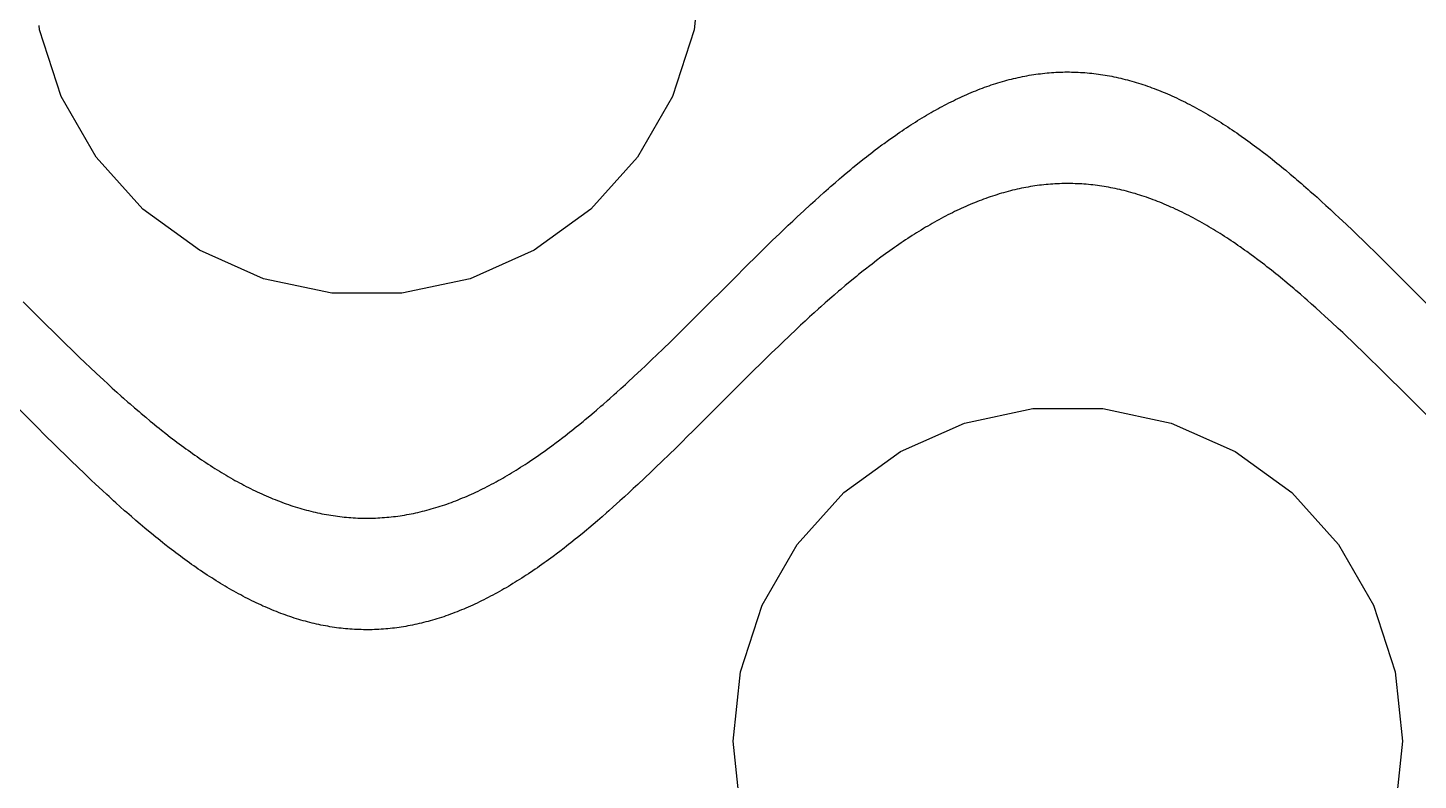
# Model space of a CAD drawing. Header units: metres. Extents: x -75 to 75, y 0 to 231.
# Drawn here: x -23.31 to 7.85, y 104.13 to 120.99 of the extents above; entities that cross this region are included whole.
import ezdxf

# ---------------------------------------------------------------- set-up
doc = ezdxf.new("R2010")
doc.units = ezdxf.units.M

msp = doc.modelspace()

# ---------------------------------------------------------------- linework, layer by layer
for p, q in [((-8.20793, 122.5), (-8.37181, 120.941)), ((-23.0441, 120.941), (-23.0544, 121.039)), ((-22.5595, 119.45), (-23.0441, 120.941)), ((-8.37181, 120.941), (-8.85635, 119.45)), ((-0.56366, 119.968), (-0.513687, 119.974)), ((-0.513687, 119.974), (-0.463638, 119.978)), ((-0.463638, 119.978), (-0.413666, 119.983)), ((-0.413666, 119.983), (-0.363693, 119.987)), ((-0.363693, 119.987), (-0.313644, 119.99)), ((-0.313644, 119.99), (-0.263672, 119.993)), ((-0.263672, 119.993), (-0.213699, 119.995)), ((-0.213699, 119.995), (-0.163651, 119.997)), ((-0.163651, 119.997), (-0.113678, 119.999)), ((-0.113678, 119.999), (-0.063705, 120)), ((-0.063705, 120), (-0.013657, 120)), ((-0.013657, 120), (0.03624, 120)), ((0.03624, 120), (0.086289, 119.999)), ((0.086289, 119.999), (0.136261, 119.998)), ((0.136261, 119.998), (0.186234, 119.996)), ((0.186234, 119.996), (0.236282, 119.994)), ((0.236282, 119.994), (0.286255, 119.992)), ((0.286255, 119.992), (0.336227, 119.989)), ((0.336227, 119.989), (0.386276, 119.985)), ((0.386276, 119.985), (0.436249, 119.981)), ((0.436249, 119.981), (0.486221, 119.976)), ((0.486221, 119.976), (0.53627, 119.971)), ((0.53627, 119.971), (0.586243, 119.966)), ((-1.86363, 119.657), (-1.81366, 119.675)), ((-1.81366, 119.675), (-1.76369, 119.692)), ((-1.76369, 119.692), (-1.71364, 119.709)), ((-1.71364, 119.709), (-1.66367, 119.726)), ((-1.66367, 119.726), (-1.61369, 119.742)), ((-1.61369, 119.742), (-1.56364, 119.757)), ((-1.56364, 119.757), (-1.51367, 119.773)), ((-1.51367, 119.773), (-1.4637, 119.787)), ((-1.4637, 119.787), (-1.41365, 119.801)), ((-1.41365, 119.801), (-1.36368, 119.815)), ((-1.36368, 119.815), (-1.31371, 119.828)), ((-1.31371, 119.828), (-1.26366, 119.841)), ((-1.26366, 119.841), (-1.21368, 119.853)), ((-1.21368, 119.853), (-1.16364, 119.865)), ((-1.16364, 119.865), (-1.11366, 119.876)), ((-1.11366, 119.876), (-1.06369, 119.887)), ((-1.06369, 119.887), (-1.01364, 119.898)), ((-1.01364, 119.898), (-0.963669, 119.907)), ((-0.963669, 119.907), (-0.913696, 119.917)), ((-0.913696, 119.917), (-0.863647, 119.926)), ((-0.863647, 119.926), (-0.813675, 119.934)), ((-0.813675, 119.934), (-0.763702, 119.942)), ((-0.763702, 119.942), (-0.713654, 119.949)), ((-0.713654, 119.949), (-0.663681, 119.956)), ((-0.663681, 119.956), (-0.613632, 119.962)), ((-0.613632, 119.962), (-0.56366, 119.968)), ((0.586243, 119.966), (0.636292, 119.96)), ((0.636292, 119.96), (0.686264, 119.953)), ((0.686264, 119.953), (0.736237, 119.946)), ((0.736237, 119.946), (0.786285, 119.938)), ((0.786285, 119.938), (0.836258, 119.93)), ((0.836258, 119.93), (0.88623, 119.922)), ((0.88623, 119.922), (0.936279, 119.913)), ((0.936279, 119.913), (0.986252, 119.903)), ((0.986252, 119.903), (1.03622, 119.893)), ((1.03622, 119.893), (1.08627, 119.882)), ((1.08627, 119.882), (1.13625, 119.871)), ((1.13625, 119.871), (1.18622, 119.86)), ((1.18622, 119.86), (1.23627, 119.848)), ((1.23627, 119.848), (1.28624, 119.835)), ((1.28624, 119.835), (1.33629, 119.822)), ((1.33629, 119.822), (1.38626, 119.809)), ((1.38626, 119.809), (1.43623, 119.795)), ((1.43623, 119.795), (1.48628, 119.781)), ((1.48628, 119.781), (1.53625, 119.766)), ((1.53625, 119.766), (1.58623, 119.75)), ((1.58623, 119.75), (1.63628, 119.735)), ((1.63628, 119.735), (1.68625, 119.718)), ((1.68625, 119.718), (1.73622, 119.702)), ((1.73622, 119.702), (1.78627, 119.684)), ((1.78627, 119.684), (1.83624, 119.667)), ((1.83624, 119.667), (1.88629, 119.648)), ((-21.7756, 118.092), (-22.5595, 119.45)), ((-8.85635, 119.45), (-9.64027, 118.092)), ((-2.61368, 119.332), (-2.56371, 119.357)), ((-2.56371, 119.357), (-2.51366, 119.381)), ((-2.51366, 119.381), (-2.46368, 119.405)), ((-2.46368, 119.405), (-2.41364, 119.429)), ((-2.41364, 119.429), (-2.36366, 119.452)), ((-2.36366, 119.452), (-2.31369, 119.474)), ((-2.31369, 119.474), (-2.26364, 119.496)), ((-2.26364, 119.496), (-2.21367, 119.518)), ((-2.21367, 119.518), (-2.1637, 119.539)), ((-2.1637, 119.539), (-2.11365, 119.56)), ((-2.11365, 119.56), (-2.06367, 119.58)), ((-2.06367, 119.58), (-2.0137, 119.6)), ((-2.0137, 119.6), (-1.96365, 119.619)), ((-1.96365, 119.619), (-1.91368, 119.638)), ((-1.91368, 119.638), (-1.86363, 119.657)), ((1.88629, 119.648), (1.93626, 119.63)), ((1.93626, 119.63), (1.98624, 119.611)), ((1.98624, 119.611), (2.03629, 119.591)), ((2.03629, 119.591), (2.08626, 119.571)), ((2.08626, 119.571), (2.13623, 119.55)), ((2.13623, 119.55), (2.18628, 119.53)), ((2.18628, 119.53), (2.23625, 119.508)), ((2.23625, 119.508), (2.28622, 119.486)), ((2.28622, 119.486), (2.33627, 119.464)), ((2.33627, 119.464), (2.38625, 119.441)), ((2.38625, 119.441), (2.43622, 119.418)), ((2.43622, 119.418), (2.48627, 119.394)), ((2.48627, 119.394), (2.53624, 119.37)), ((2.53624, 119.37), (2.58629, 119.346)), ((2.58629, 119.346), (2.63626, 119.321)), ((-3.16368, 119.032), (-3.11363, 119.061)), ((-3.11363, 119.061), (-3.06366, 119.09)), ((-3.06366, 119.09), (-3.01369, 119.119)), ((-3.01369, 119.119), (-2.96364, 119.147)), ((-2.96364, 119.147), (-2.91367, 119.175)), ((-2.91367, 119.175), (-2.86369, 119.202)), ((-2.86369, 119.202), (-2.81364, 119.229)), ((-2.81364, 119.229), (-2.76367, 119.255)), ((-2.76367, 119.255), (-2.7137, 119.281)), ((-2.7137, 119.281), (-2.66365, 119.307)), ((-2.66365, 119.307), (-2.61368, 119.332)), ((2.63626, 119.321), (2.68623, 119.296)), ((2.68623, 119.296), (2.73628, 119.27)), ((2.73628, 119.27), (2.78625, 119.243)), ((2.78625, 119.243), (2.83623, 119.217)), ((2.83623, 119.217), (2.88628, 119.19)), ((2.88628, 119.19), (2.93625, 119.162)), ((2.93625, 119.162), (2.98622, 119.134)), ((2.98622, 119.134), (3.03627, 119.106)), ((3.03627, 119.106), (3.08624, 119.077)), ((3.08624, 119.077), (3.13629, 119.048)), ((3.13629, 119.048), (3.18626, 119.019)), ((-3.66364, 118.717), (-3.61366, 118.75)), ((-3.61366, 118.75), (-3.56369, 118.783)), ((-3.56369, 118.783), (-3.51364, 118.815)), ((-3.51364, 118.815), (-3.46367, 118.847)), ((-3.46367, 118.847), (-3.4137, 118.879)), ((-3.4137, 118.879), (-3.36365, 118.911)), ((-3.36365, 118.911), (-3.31367, 118.941)), ((-3.31367, 118.941), (-3.2637, 118.972)), ((-3.2637, 118.972), (-3.21365, 119.002)), ((-3.21365, 119.002), (-3.16368, 119.032)), ((3.18626, 119.019), (3.23624, 118.989)), ((3.23624, 118.989), (3.28629, 118.958)), ((3.28629, 118.958), (3.33626, 118.928)), ((3.33626, 118.928), (3.38623, 118.896)), ((3.38623, 118.896), (3.43628, 118.865)), ((3.43628, 118.865), (3.48625, 118.833)), ((3.48625, 118.833), (3.58627, 118.768)), ((3.58627, 118.768), (3.63625, 118.735)), ((3.63625, 118.735), (3.68622, 118.702)), ((-4.11369, 118.401), (-4.01367, 118.474)), ((-4.01367, 118.474), (-3.9637, 118.509)), ((-3.9637, 118.509), (-3.86368, 118.58)), ((-3.86368, 118.58), (-3.81371, 118.615)), ((-3.81371, 118.615), (-3.76366, 118.649)), ((-3.76366, 118.649), (-3.71368, 118.683)), ((-3.71368, 118.683), (-3.66364, 118.717)), ((3.68622, 118.702), (3.73627, 118.668)), ((3.73627, 118.668), (3.78624, 118.634)), ((3.78624, 118.634), (3.83629, 118.599)), ((3.83629, 118.599), (3.88626, 118.564)), ((3.88626, 118.564), (3.98628, 118.493)), ((3.98628, 118.493), (4.08623, 118.421)), ((4.08623, 118.421), (4.13628, 118.384)), ((-4.5137, 118.097), (-4.46365, 118.136)), ((-4.46365, 118.136), (-4.41368, 118.175)), ((-4.41368, 118.175), (-4.31366, 118.252)), ((-4.31366, 118.252), (-4.26369, 118.29)), ((-4.26369, 118.29), (-4.16367, 118.364)), ((-4.16367, 118.364), (-4.11369, 118.401)), ((4.13628, 118.384), (4.18625, 118.347)), ((4.18625, 118.347), (4.28627, 118.273)), ((4.28627, 118.273), (4.38629, 118.196)), ((4.38629, 118.196), (4.43626, 118.158)), ((4.43626, 118.158), (4.53629, 118.08)), ((-20.7264, 116.926), (-21.7756, 118.092)), ((-9.64027, 118.092), (-10.6895, 116.926)), ((-4.96368, 117.732), (-4.86366, 117.815)), ((-4.86366, 117.815), (-4.81369, 117.856)), ((-4.81369, 117.856), (-4.71367, 117.938)), ((-4.71367, 117.938), (-4.6637, 117.978)), ((-4.6637, 117.978), (-4.56367, 118.058)), ((-4.56367, 118.058), (-4.5137, 118.097)), ((4.53629, 118.08), (4.58626, 118.04)), ((4.58626, 118.04), (4.68628, 117.96)), ((4.68628, 117.96), (4.73625, 117.92)), ((4.73625, 117.92), (4.83627, 117.838)), ((4.83627, 117.838), (4.88625, 117.796)), ((4.88625, 117.796), (4.98627, 117.713)), ((-5.31364, 117.432), (-5.2137, 117.519)), ((-5.2137, 117.519), (-5.11368, 117.605)), ((-5.11368, 117.605), (-5.06371, 117.648)), ((-5.06371, 117.648), (-4.96368, 117.732)), ((-0.436249, 117.481), (-0.486221, 117.476)), ((-0.386276, 117.485), (-0.436249, 117.481)), ((-0.336227, 117.489), (-0.386276, 117.485)), ((-0.286255, 117.492), (-0.336227, 117.489)), ((-0.236282, 117.494), (-0.286255, 117.492)), ((-0.186234, 117.496), (-0.236282, 117.494)), ((-0.136261, 117.498), (-0.186234, 117.496)), ((-0.086289, 117.499), (-0.136261, 117.498)), ((-0.03624, 117.5), (-0.086289, 117.499)), ((0.013657, 117.5), (-0.03624, 117.5)), ((0.063705, 117.5), (0.013657, 117.5)), ((0.113678, 117.499), (0.063705, 117.5)), ((0.163651, 117.497), (0.113678, 117.499)), ((0.213699, 117.495), (0.163651, 117.497)), ((0.263672, 117.493), (0.213699, 117.495)), ((0.313644, 117.49), (0.263672, 117.493)), ((0.363693, 117.487), (0.313644, 117.49)), ((0.413666, 117.483), (0.363693, 117.487)), ((0.463638, 117.478), (0.413666, 117.483)), ((0.513687, 117.474), (0.463638, 117.478)), ((4.98627, 117.713), (5.08629, 117.628)), ((5.08629, 117.628), (5.13626, 117.586)), ((5.13626, 117.586), (5.23628, 117.5)), ((5.23628, 117.5), (5.28625, 117.456)), ((-5.66368, 117.121), (-5.56366, 117.211)), ((-5.56366, 117.211), (-5.46364, 117.3)), ((-5.46364, 117.3), (-5.36369, 117.389)), ((-5.36369, 117.389), (-5.31364, 117.432)), ((-1.83624, 117.167), (-1.88629, 117.148)), ((-1.78627, 117.184), (-1.83624, 117.167)), ((-1.73622, 117.202), (-1.78627, 117.184)), ((-1.68625, 117.218), (-1.73622, 117.202)), ((-1.63628, 117.235), (-1.68625, 117.218)), ((-1.58623, 117.25), (-1.63628, 117.235)), ((-1.53625, 117.266), (-1.58623, 117.25)), ((-1.48628, 117.281), (-1.53625, 117.266)), ((-1.43623, 117.295), (-1.48628, 117.281)), ((-1.38626, 117.309), (-1.43623, 117.295)), ((-1.33629, 117.322), (-1.38626, 117.309)), ((-1.28624, 117.335), (-1.33629, 117.322)), ((-1.23627, 117.348), (-1.28624, 117.335)), ((-1.18622, 117.36), (-1.23627, 117.348)), ((-1.13625, 117.371), (-1.18622, 117.36)), ((-1.08627, 117.382), (-1.13625, 117.371)), ((-1.03622, 117.393), (-1.08627, 117.382)), ((-0.986252, 117.403), (-1.03622, 117.393)), ((-0.936279, 117.413), (-0.986252, 117.403)), ((-0.88623, 117.422), (-0.936279, 117.413)), ((-0.836258, 117.43), (-0.88623, 117.422)), ((-0.786285, 117.438), (-0.836258, 117.43)), ((-0.736237, 117.446), (-0.786285, 117.438)), ((-0.686264, 117.453), (-0.736237, 117.446)), ((-0.636292, 117.46), (-0.686264, 117.453)), ((-0.586243, 117.466), (-0.636292, 117.46)), ((-0.53627, 117.471), (-0.586243, 117.466)), ((-0.486221, 117.476), (-0.53627, 117.471)), ((0.56366, 117.468), (0.513687, 117.474)), ((0.613632, 117.462), (0.56366, 117.468)), ((0.663681, 117.456), (0.613632, 117.462)), ((0.713654, 117.449), (0.663681, 117.456)), ((0.763702, 117.442), (0.713654, 117.449)), ((0.813675, 117.434), (0.763702, 117.442)), ((0.863647, 117.426), (0.813675, 117.434)), ((0.913696, 117.417), (0.863647, 117.426)), ((0.963669, 117.407), (0.913696, 117.417)), ((1.01364, 117.398), (0.963669, 117.407)), ((1.06369, 117.387), (1.01364, 117.398)), ((1.11366, 117.376), (1.06369, 117.387)), ((1.16364, 117.365), (1.11366, 117.376)), ((1.21368, 117.353), (1.16364, 117.365)), ((1.26366, 117.341), (1.21368, 117.353)), ((1.31371, 117.328), (1.26366, 117.341)), ((1.36368, 117.315), (1.31371, 117.328)), ((1.41365, 117.301), (1.36368, 117.315)), ((1.4637, 117.287), (1.41365, 117.301)), ((1.51367, 117.273), (1.4637, 117.287)), ((1.56364, 117.257), (1.51367, 117.273)), ((1.61369, 117.242), (1.56364, 117.257)), ((1.66367, 117.226), (1.61369, 117.242)), ((1.71364, 117.209), (1.66367, 117.226)), ((1.76369, 117.192), (1.71364, 117.209)), ((1.81366, 117.175), (1.76369, 117.192)), ((1.86363, 117.157), (1.81366, 117.175)), ((5.28625, 117.456), (5.38628, 117.369)), ((5.38628, 117.369), (5.43625, 117.325)), ((5.43625, 117.325), (5.53627, 117.236)), ((5.53627, 117.236), (5.58624, 117.191)), ((5.58624, 117.191), (5.68626, 117.1)), ((-19.4579, 116.005), (-20.7264, 116.926)), ((-10.6895, 116.926), (-11.9579, 116.005)), ((-6.06369, 116.752), (-5.9137, 116.892)), ((-5.9137, 116.892), (-5.7637, 117.03)), ((-5.7637, 117.03), (-5.66368, 117.121)), ((-2.53624, 116.87), (-2.58629, 116.846)), ((-2.48627, 116.894), (-2.53624, 116.87)), ((-2.43622, 116.918), (-2.48627, 116.894)), ((-2.38625, 116.941), (-2.43622, 116.918)), ((-2.33627, 116.964), (-2.38625, 116.941)), ((-2.28622, 116.986), (-2.33627, 116.964)), ((-2.23625, 117.008), (-2.28622, 116.986)), ((-2.18628, 117.03), (-2.23625, 117.008)), ((-2.13623, 117.05), (-2.18628, 117.03)), ((-2.08626, 117.071), (-2.13623, 117.05)), ((-2.03629, 117.091), (-2.08626, 117.071)), ((-1.98624, 117.111), (-2.03629, 117.091)), ((-1.93626, 117.13), (-1.98624, 117.111)), ((-1.88629, 117.148), (-1.93626, 117.13)), ((1.91368, 117.138), (1.86363, 117.157)), ((1.96365, 117.119), (1.91368, 117.138)), ((2.0137, 117.1), (1.96365, 117.119)), ((2.06367, 117.08), (2.0137, 117.1)), ((2.11365, 117.06), (2.06367, 117.08)), ((2.1637, 117.039), (2.11365, 117.06)), ((2.21367, 117.018), (2.1637, 117.039)), ((2.26364, 116.996), (2.21367, 117.018)), ((2.31369, 116.974), (2.26364, 116.996)), ((2.36366, 116.952), (2.31369, 116.974)), ((2.41364, 116.929), (2.36366, 116.952)), ((2.46368, 116.905), (2.41364, 116.929)), ((2.51366, 116.881), (2.46368, 116.905)), ((2.56371, 116.857), (2.51366, 116.881)), ((2.61368, 116.832), (2.56371, 116.857)), ((5.68626, 117.1), (5.78629, 117.009)), ((5.78629, 117.009), (5.88623, 116.917)), ((5.88623, 116.917), (5.98625, 116.824)), ((-6.36368, 116.468), (-6.26366, 116.564)), ((-6.26366, 116.564), (-6.16364, 116.658)), ((-6.16364, 116.658), (-6.06369, 116.752)), ((-3.13629, 116.548), (-3.18626, 116.519)), ((-3.08624, 116.577), (-3.13629, 116.548)), ((-3.03627, 116.606), (-3.08624, 116.577)), ((-2.98622, 116.634), (-3.03627, 116.606)), ((-2.93625, 116.662), (-2.98622, 116.634)), ((-2.88628, 116.69), (-2.93625, 116.662)), ((-2.83623, 116.717), (-2.88628, 116.69)), ((-2.78625, 116.743), (-2.83623, 116.717)), ((-2.73628, 116.77), (-2.78625, 116.743)), ((-2.68623, 116.796), (-2.73628, 116.77)), ((-2.63626, 116.821), (-2.68623, 116.796)), ((-2.58629, 116.846), (-2.63626, 116.821)), ((2.66365, 116.807), (2.61368, 116.832)), ((2.7137, 116.781), (2.66365, 116.807)), ((2.76367, 116.755), (2.7137, 116.781)), ((2.81364, 116.729), (2.76367, 116.755)), ((2.86369, 116.702), (2.81364, 116.729)), ((2.91367, 116.675), (2.86369, 116.702)), ((2.96364, 116.647), (2.91367, 116.675)), ((3.01369, 116.619), (2.96364, 116.647)), ((3.06366, 116.59), (3.01369, 116.619)), ((3.11363, 116.561), (3.06366, 116.59)), ((3.16368, 116.532), (3.11363, 116.561)), ((5.98625, 116.824), (6.08627, 116.731)), ((6.08627, 116.731), (6.23627, 116.59)), ((6.23627, 116.59), (6.38626, 116.447)), ((-6.61369, 116.228), (-6.4637, 116.372)), ((-6.4637, 116.372), (-6.36368, 116.468)), ((-3.63625, 116.235), (-3.68622, 116.202)), ((-3.58627, 116.268), (-3.63625, 116.235)), ((-3.48625, 116.333), (-3.58627, 116.268)), ((-3.43628, 116.365), (-3.48625, 116.333)), ((-3.38623, 116.396), (-3.43628, 116.365)), ((-3.33626, 116.428), (-3.38623, 116.396)), ((-3.28629, 116.458), (-3.33626, 116.428)), ((-3.23624, 116.489), (-3.28629, 116.458)), ((-3.18626, 116.519), (-3.23624, 116.489)), ((3.21365, 116.502), (3.16368, 116.532)), ((3.2637, 116.472), (3.21365, 116.502)), ((3.31367, 116.441), (3.2637, 116.472)), ((3.36365, 116.411), (3.31367, 116.441)), ((3.4137, 116.379), (3.36365, 116.411)), ((3.46367, 116.347), (3.4137, 116.379)), ((3.51364, 116.315), (3.46367, 116.347)), ((3.56369, 116.283), (3.51364, 116.315)), ((3.61366, 116.25), (3.56369, 116.283)), ((3.66364, 116.217), (3.61366, 116.25)), ((6.38626, 116.447), (6.48628, 116.351)), ((6.48628, 116.351), (6.63628, 116.206)), ((-18.0256, 115.367), (-19.4579, 116.005)), ((-11.9579, 116.005), (-13.3903, 115.367)), ((-6.96365, 115.886), (-6.76369, 116.082)), ((-6.76369, 116.082), (-6.61369, 116.228)), ((-4.08623, 115.921), (-4.13628, 115.884)), ((-3.98628, 115.993), (-4.08623, 115.921)), ((-3.88626, 116.064), (-3.98628, 115.993)), ((-3.83629, 116.099), (-3.88626, 116.064)), ((-3.78624, 116.134), (-3.83629, 116.099)), ((-3.73627, 116.168), (-3.78624, 116.134)), ((-3.68622, 116.202), (-3.73627, 116.168)), ((3.71368, 116.183), (3.66364, 116.217)), ((3.76366, 116.149), (3.71368, 116.183)), ((3.81371, 116.115), (3.76366, 116.149)), ((3.86368, 116.08), (3.81371, 116.115)), ((3.9637, 116.009), (3.86368, 116.08)), ((4.01367, 115.974), (3.9637, 116.009)), ((4.11369, 115.901), (4.01367, 115.974)), ((6.63628, 116.206), (6.73622, 116.108)), ((6.73622, 116.108), (6.88629, 115.962)), ((6.88629, 115.962), (7.03629, 115.814)), ((-7.46368, 115.39), (-7.21367, 115.639)), ((-7.21367, 115.639), (-6.96365, 115.886)), ((-4.43626, 115.658), (-4.53629, 115.58)), ((-4.38629, 115.696), (-4.43626, 115.658)), ((-4.28627, 115.773), (-4.38629, 115.696)), ((-4.18625, 115.847), (-4.28627, 115.773)), ((-4.13628, 115.884), (-4.18625, 115.847)), ((4.16367, 115.864), (4.11369, 115.901)), ((4.26369, 115.79), (4.16367, 115.864)), ((4.31366, 115.752), (4.26369, 115.79)), ((4.41368, 115.675), (4.31366, 115.752)), ((4.46365, 115.636), (4.41368, 115.675)), ((4.5137, 115.597), (4.46365, 115.636)), ((7.03629, 115.814), (7.18628, 115.666)), ((7.18628, 115.666), (7.48627, 115.367)), ((-16.4919, 115.041), (-18.0256, 115.367)), ((-13.3903, 115.367), (-14.9239, 115.041)), ((-8.31367, 114.541), (-7.46368, 115.39)), ((-4.88625, 115.296), (-4.98627, 115.213)), ((-4.83627, 115.338), (-4.88625, 115.296)), ((-4.73625, 115.42), (-4.83627, 115.338)), ((-4.68628, 115.46), (-4.73625, 115.42)), ((-4.58626, 115.54), (-4.68628, 115.46)), ((-4.53629, 115.58), (-4.58626, 115.54)), ((4.56367, 115.558), (4.5137, 115.597)), ((4.6637, 115.478), (4.56367, 115.558)), ((4.71367, 115.438), (4.6637, 115.478)), ((4.81369, 115.356), (4.71367, 115.438)), ((4.86366, 115.315), (4.81369, 115.356)), ((4.96368, 115.232), (4.86366, 115.315)), ((7.48627, 115.367), (8.23624, 114.618)), ((-14.9239, 115.041), (-16.4919, 115.041)), ((-5.23628, 115), (-5.28625, 114.956)), ((-5.13626, 115.086), (-5.23628, 115)), ((-5.08629, 115.128), (-5.13626, 115.086)), ((-4.98627, 115.213), (-5.08629, 115.128)), ((5.06371, 115.148), (4.96368, 115.232)), ((5.11368, 115.105), (5.06371, 115.148)), ((5.2137, 115.019), (5.11368, 115.105)), ((5.31364, 114.932), (5.2137, 115.019)), ((-23.4137, 114.852), (-23.0137, 114.453)), ((-5.58624, 114.691), (-5.68626, 114.6)), ((-5.53627, 114.736), (-5.58624, 114.691)), ((-5.43625, 114.825), (-5.53627, 114.736)), ((-5.38628, 114.869), (-5.43625, 114.825)), ((-5.28625, 114.956), (-5.38628, 114.869)), ((5.36369, 114.889), (5.31364, 114.932)), ((5.46364, 114.8), (5.36369, 114.889)), ((5.56366, 114.711), (5.46364, 114.8)), ((5.66368, 114.621), (5.56366, 114.711)), ((-23.0137, 114.453), (-22.8637, 114.304)), ((-8.51364, 114.342), (-8.31367, 114.541)), ((-5.88623, 114.417), (-5.98625, 114.324)), ((-5.78629, 114.509), (-5.88623, 114.417)), ((-5.68626, 114.6), (-5.78629, 114.509)), ((5.7637, 114.53), (5.66368, 114.621)), ((5.9137, 114.392), (5.7637, 114.53)), ((6.06369, 114.252), (5.9137, 114.392)), ((-22.8637, 114.304), (-22.7637, 114.205)), ((-22.7637, 114.205), (-22.6137, 114.057)), ((-22.6137, 114.057), (-22.4637, 113.911)), ((-8.91365, 113.948), (-8.76366, 114.095)), ((-8.76366, 114.095), (-8.51364, 114.342)), ((-6.23627, 114.09), (-6.38626, 113.947)), ((-6.08627, 114.231), (-6.23627, 114.09)), ((-5.98625, 114.324), (-6.08627, 114.231)), ((6.16364, 114.158), (6.06369, 114.252)), ((6.26366, 114.064), (6.16364, 114.158)), ((6.36368, 113.968), (6.26366, 114.064)), ((-22.4637, 113.911), (-22.3137, 113.765)), ((-22.3137, 113.765), (-22.1637, 113.62)), ((-9.21364, 113.657), (-9.06364, 113.802)), ((-9.06364, 113.802), (-8.91365, 113.948)), ((-6.48628, 113.851), (-6.63628, 113.706)), ((-6.38626, 113.947), (-6.48628, 113.851)), ((6.4637, 113.872), (6.36368, 113.968)), ((6.61369, 113.728), (6.4637, 113.872)), ((-22.1637, 113.62), (-22.0137, 113.476)), ((-22.0137, 113.476), (-21.9137, 113.381)), ((-9.46365, 113.418), (-9.31366, 113.561)), ((-9.31366, 113.561), (-9.21364, 113.657)), ((-6.88629, 113.462), (-7.03629, 113.314)), ((-6.73622, 113.608), (-6.88629, 113.462)), ((-6.63628, 113.706), (-6.73622, 113.608)), ((6.76369, 113.582), (6.61369, 113.728)), ((6.96365, 113.386), (6.76369, 113.582)), ((-21.9137, 113.381), (-21.7637, 113.24)), ((-21.7637, 113.24), (-21.6137, 113.101)), ((-9.86366, 113.044), (-9.71367, 113.183)), ((-9.71367, 113.183), (-9.56367, 113.323)), ((-9.56367, 113.323), (-9.46365, 113.418)), ((-7.18628, 113.166), (-7.48627, 112.867)), ((-7.03629, 113.314), (-7.18628, 113.166)), ((7.21367, 113.139), (6.96365, 113.386)), ((7.46368, 112.89), (7.21367, 113.139)), ((-23.1363, 112.075), (-23.9362, 112.874)), ((-21.6137, 113.101), (-21.5137, 113.008)), ((-21.5137, 113.008), (-21.4137, 112.917)), ((-21.4137, 112.917), (-21.3137, 112.827)), ((-21.3137, 112.827), (-21.2137, 112.737)), ((-10.1637, 112.772), (-10.1137, 112.816)), ((-10.1137, 112.816), (-10.0137, 112.907)), ((-10.0137, 112.907), (-9.91364, 112.998)), ((-9.91364, 112.998), (-9.86366, 113.044)), ((-7.48627, 112.867), (-8.23624, 112.118)), ((8.31367, 112.041), (7.46368, 112.89)), ((-21.2137, 112.737), (-21.1636, 112.693)), ((-21.1636, 112.693), (-21.0637, 112.604)), ((-21.0637, 112.604), (-21.0136, 112.561)), ((-21.0136, 112.561), (-20.9137, 112.474)), ((-10.5637, 112.421), (-10.4636, 112.507)), ((-10.4636, 112.507), (-10.4137, 112.551)), ((-10.4137, 112.551), (-10.3136, 112.638)), ((-10.3136, 112.638), (-10.2637, 112.682)), ((-10.2637, 112.682), (-10.1637, 112.772)), ((-20.9137, 112.474), (-20.8137, 112.388)), ((-20.8137, 112.388), (-20.7637, 112.346)), ((-20.7637, 112.346), (-20.6637, 112.261)), ((-20.6637, 112.261), (-20.5637, 112.178)), ((-10.8636, 112.169), (-10.8137, 112.21)), ((-10.8137, 112.21), (-10.7137, 112.294)), ((-10.7137, 112.294), (-10.6136, 112.378)), ((-10.6136, 112.378), (-10.5637, 112.421)), ((-2.31758, 112.133), (-0.78392, 112.459)), ((-0.78392, 112.459), (0.78392, 112.459)), ((0.78392, 112.459), (2.31758, 112.133)), ((-22.8863, 111.826), (-23.1363, 112.075)), ((-20.5637, 112.178), (-20.5137, 112.137)), ((-20.5137, 112.137), (-20.4137, 112.056)), ((-20.4137, 112.056), (-20.3637, 112.015)), ((-20.3637, 112.015), (-20.3136, 111.975)), ((-20.3136, 111.975), (-20.2137, 111.896)), ((-20.2137, 111.896), (-20.1137, 111.819)), ((-11.2637, 111.848), (-11.1636, 111.927)), ((-11.1636, 111.927), (-11.1137, 111.966)), ((-11.1137, 111.966), (-11.0136, 112.046)), ((-11.0136, 112.046), (-10.9637, 112.087)), ((-10.9637, 112.087), (-10.8636, 112.169)), ((-8.38623, 111.969), (-8.53622, 111.82)), ((-8.23624, 112.118), (-8.38623, 111.969)), ((-3.75, 111.495), (-2.31758, 112.133)), ((2.31758, 112.133), (3.75, 111.495)), ((-22.7363, 111.678), (-22.8863, 111.826)), ((-22.5863, 111.53), (-22.7363, 111.678)), ((-20.1137, 111.819), (-20.0637, 111.78)), ((-20.0637, 111.78), (-20.0137, 111.742)), ((-20.0137, 111.742), (-19.9637, 111.704)), ((-19.9637, 111.704), (-19.8637, 111.63)), ((-19.8637, 111.63), (-19.8137, 111.593)), ((-19.8137, 111.593), (-19.7636, 111.557)), ((-19.7636, 111.557), (-19.7137, 111.521)), ((-11.6637, 111.548), (-11.6137, 111.585)), ((-11.6137, 111.585), (-11.5636, 111.621)), ((-11.5636, 111.621), (-11.4637, 111.696)), ((-11.4637, 111.696), (-11.4137, 111.733)), ((-11.4137, 111.733), (-11.3137, 111.81)), ((-11.3137, 111.81), (-11.2637, 111.848)), ((-8.78624, 111.573), (-8.93623, 111.426)), ((-8.63625, 111.721), (-8.78624, 111.573)), ((-8.53622, 111.82), (-8.63625, 111.721)), ((-22.4863, 111.433), (-22.5863, 111.53)), ((-22.3363, 111.287), (-22.4863, 111.433)), ((-22.1863, 111.142), (-22.3363, 111.287)), ((-19.7137, 111.521), (-19.6637, 111.485)), ((-19.6637, 111.485), (-19.6136, 111.449)), ((-19.6136, 111.449), (-19.5637, 111.414)), ((-19.5637, 111.414), (-19.5137, 111.38)), ((-19.5137, 111.38), (-19.4637, 111.345)), ((-19.4637, 111.345), (-19.4137, 111.311)), ((-19.4137, 111.311), (-19.3636, 111.278)), ((-19.3636, 111.278), (-19.3137, 111.245)), ((-19.3137, 111.245), (-19.2637, 111.212)), ((-12.1136, 111.237), (-12.0637, 111.27)), ((-12.0637, 111.27), (-11.9637, 111.338)), ((-11.9637, 111.338), (-11.8636, 111.406)), ((-11.8636, 111.406), (-11.8137, 111.441)), ((-11.8137, 111.441), (-11.7136, 111.512)), ((-11.7136, 111.512), (-11.6637, 111.548)), ((-9.08623, 111.28), (-9.23622, 111.135)), ((-8.93623, 111.426), (-9.08623, 111.28)), ((-5.01846, 110.574), (-3.75, 111.495)), ((3.75, 111.495), (5.01846, 110.574)), ((-22.0363, 110.998), (-22.1863, 111.142)), ((-21.8863, 110.855), (-22.0363, 110.998)), ((-19.2637, 111.212), (-19.2136, 111.179)), ((-19.2136, 111.179), (-19.1637, 111.147)), ((-19.1637, 111.147), (-19.1137, 111.116)), ((-19.1137, 111.116), (-19.0636, 111.084)), ((-19.0636, 111.084), (-19.0137, 111.054)), ((-19.0137, 111.054), (-18.9637, 111.023)), ((-18.9637, 111.023), (-18.9137, 110.993)), ((-18.9137, 110.993), (-18.8637, 110.963)), ((-18.8637, 110.963), (-18.8137, 110.934)), ((-18.8137, 110.934), (-18.7637, 110.905)), ((-12.6137, 110.927), (-12.5637, 110.956)), ((-12.5637, 110.956), (-12.5137, 110.986)), ((-12.5137, 110.986), (-12.4637, 111.016)), ((-12.4637, 111.016), (-12.4136, 111.046)), ((-12.4136, 111.046), (-12.3637, 111.077)), ((-12.3637, 111.077), (-12.3137, 111.108)), ((-12.3137, 111.108), (-12.2636, 111.14)), ((-12.2636, 111.14), (-12.2137, 111.172)), ((-12.2137, 111.172), (-12.1637, 111.204)), ((-12.1637, 111.204), (-12.1136, 111.237)), ((-9.33624, 111.039), (-9.48624, 110.896)), ((-9.23622, 111.135), (-9.33624, 111.039)), ((-21.7863, 110.761), (-21.8863, 110.855)), ((-21.6363, 110.622), (-21.7863, 110.761)), ((-21.5363, 110.529), (-21.6363, 110.622)), ((-18.7637, 110.905), (-18.7137, 110.877)), ((-18.7137, 110.877), (-18.6636, 110.848)), ((-18.6636, 110.848), (-18.6137, 110.821)), ((-18.6137, 110.821), (-18.5637, 110.794)), ((-18.5637, 110.794), (-18.5136, 110.767)), ((-18.5136, 110.767), (-18.4637, 110.74)), ((-18.4637, 110.74), (-18.4137, 110.714)), ((-18.4137, 110.714), (-18.3636, 110.689)), ((-18.3636, 110.689), (-18.3137, 110.664)), ((-18.3137, 110.664), (-18.2637, 110.639)), ((-18.2637, 110.639), (-18.2137, 110.615)), ((-13.2137, 110.609), (-13.1637, 110.633)), ((-13.1637, 110.633), (-13.1136, 110.658)), ((-13.1136, 110.658), (-13.0637, 110.683)), ((-13.0637, 110.683), (-13.0137, 110.708)), ((-13.0137, 110.708), (-12.9636, 110.734)), ((-12.9636, 110.734), (-12.9137, 110.761)), ((-12.9137, 110.761), (-12.8637, 110.787)), ((-12.8637, 110.787), (-12.8136, 110.815)), ((-12.8136, 110.815), (-12.7637, 110.842)), ((-12.7637, 110.842), (-12.7137, 110.87)), ((-12.7137, 110.87), (-12.6637, 110.898)), ((-12.6637, 110.898), (-12.6137, 110.927)), ((-9.73625, 110.662), (-9.83627, 110.569)), ((-9.63623, 110.755), (-9.73625, 110.662)), ((-9.48624, 110.896), (-9.63623, 110.755)), ((-21.4863, 110.483), (-21.5363, 110.529)), ((-21.3863, 110.392), (-21.4863, 110.483)), ((-21.3363, 110.347), (-21.3863, 110.392)), ((-21.2363, 110.257), (-21.3363, 110.347)), ((-18.2137, 110.615), (-18.1637, 110.591)), ((-18.1637, 110.591), (-18.1136, 110.568)), ((-18.1136, 110.568), (-18.0637, 110.545)), ((-18.0637, 110.545), (-18.0137, 110.522)), ((-18.0137, 110.522), (-17.9636, 110.5)), ((-17.9636, 110.5), (-17.9137, 110.479)), ((-17.9137, 110.479), (-17.8637, 110.458)), ((-17.8637, 110.458), (-17.8136, 110.437)), ((-17.8136, 110.437), (-17.7637, 110.417)), ((-17.7637, 110.417), (-17.7137, 110.397)), ((-17.7137, 110.397), (-17.6637, 110.378)), ((-17.6637, 110.378), (-17.6137, 110.359)), ((-17.6137, 110.359), (-17.5637, 110.34)), ((-17.5637, 110.34), (-17.5137, 110.322)), ((-17.5137, 110.322), (-17.4637, 110.305)), ((-13.9637, 110.301), (-13.9137, 110.318)), ((-13.9137, 110.318), (-13.8637, 110.336)), ((-13.8637, 110.336), (-13.8137, 110.355)), ((-13.8137, 110.355), (-13.7637, 110.373)), ((-13.7637, 110.373), (-13.7137, 110.392)), ((-13.7137, 110.392), (-13.6636, 110.412)), ((-13.6636, 110.412), (-13.6137, 110.432)), ((-13.6137, 110.432), (-13.5637, 110.453)), ((-13.5637, 110.453), (-13.5136, 110.474)), ((-13.5136, 110.474), (-13.4637, 110.495)), ((-13.4637, 110.495), (-13.4137, 110.517)), ((-13.4137, 110.517), (-13.3636, 110.54)), ((-13.3636, 110.54), (-13.3137, 110.562)), ((-13.3137, 110.562), (-13.2637, 110.586)), ((-13.2637, 110.586), (-13.2137, 110.609)), ((-10.0362, 110.386), (-10.1862, 110.251)), ((-9.93622, 110.477), (-10.0362, 110.386)), ((-9.83627, 110.569), (-9.93622, 110.477)), ((-6.06758, 109.408), (-5.01846, 110.574)), ((5.01846, 110.574), (6.06758, 109.408)), ((-21.1362, 110.168), (-21.2363, 110.257)), ((-21.0863, 110.124), (-21.1362, 110.168)), ((-20.9863, 110.037), (-21.0863, 110.124)), ((-20.8862, 109.95), (-20.9863, 110.037)), ((-17.4637, 110.305), (-17.4136, 110.288)), ((-17.4136, 110.288), (-17.3637, 110.272)), ((-17.3637, 110.272), (-17.3137, 110.256)), ((-17.3137, 110.256), (-17.2636, 110.24)), ((-17.2636, 110.24), (-17.2137, 110.225)), ((-17.2137, 110.225), (-17.1637, 110.21)), ((-17.1637, 110.21), (-17.1136, 110.196)), ((-17.1136, 110.196), (-17.0637, 110.183)), ((-17.0637, 110.183), (-17.0137, 110.17)), ((-17.0137, 110.17), (-16.9637, 110.157)), ((-16.9637, 110.157), (-16.9137, 110.145)), ((-16.9137, 110.145), (-16.8636, 110.133)), ((-16.8636, 110.133), (-16.8137, 110.122)), ((-16.8137, 110.122), (-16.7637, 110.111)), ((-16.7637, 110.111), (-16.7136, 110.101)), ((-16.7136, 110.101), (-16.6637, 110.091)), ((-16.6637, 110.091), (-16.6137, 110.082)), ((-16.6137, 110.082), (-16.5636, 110.073)), ((-16.5636, 110.073), (-16.5137, 110.065)), ((-16.5137, 110.065), (-16.4637, 110.057)), ((-16.4637, 110.057), (-16.4137, 110.05)), ((-16.4137, 110.05), (-16.3637, 110.043)), ((-16.3637, 110.043), (-16.3137, 110.037)), ((-16.3137, 110.037), (-16.2637, 110.031)), ((-16.2637, 110.031), (-16.2137, 110.025)), ((-16.2137, 110.025), (-16.1636, 110.021)), ((-16.1636, 110.021), (-16.1137, 110.016)), ((-16.1137, 110.016), (-16.0637, 110.013)), ((-16.0637, 110.013), (-16.0136, 110.009)), ((-16.0136, 110.009), (-15.9637, 110.006)), ((-15.9637, 110.006), (-15.9137, 110.004)), ((-15.9137, 110.004), (-15.8636, 110.002)), ((-15.8636, 110.002), (-15.8137, 110.001)), ((-15.8137, 110.001), (-15.7637, 110)), ((-15.7637, 110), (-15.7137, 110)), ((-15.7137, 110), (-15.6637, 110)), ((-15.6637, 110), (-15.6136, 110.001)), ((-15.6136, 110.001), (-15.5637, 110.002)), ((-15.5637, 110.002), (-15.5137, 110.004)), ((-15.5137, 110.004), (-15.4636, 110.006)), ((-15.4636, 110.006), (-15.4137, 110.009)), ((-15.4137, 110.009), (-15.3637, 110.012)), ((-15.3637, 110.012), (-15.3136, 110.015)), ((-15.3136, 110.015), (-15.2637, 110.02)), ((-15.2637, 110.02), (-15.2137, 110.024)), ((-15.2137, 110.024), (-15.1637, 110.03)), ((-15.1637, 110.03), (-15.1137, 110.035)), ((-15.1137, 110.035), (-15.0637, 110.041)), ((-15.0637, 110.041), (-15.0137, 110.048)), ((-15.0137, 110.048), (-14.9637, 110.055)), ((-14.9637, 110.055), (-14.9136, 110.063)), ((-14.9136, 110.063), (-14.8637, 110.071)), ((-14.8637, 110.071), (-14.8137, 110.08)), ((-14.8137, 110.08), (-14.7636, 110.089)), ((-14.7636, 110.089), (-14.7137, 110.098)), ((-14.7137, 110.098), (-14.6637, 110.109)), ((-14.6637, 110.109), (-14.6136, 110.119)), ((-14.6136, 110.119), (-14.5637, 110.13)), ((-14.5637, 110.13), (-14.5137, 110.142)), ((-14.5137, 110.142), (-14.4637, 110.154)), ((-14.4637, 110.154), (-14.4137, 110.167)), ((-14.4137, 110.167), (-14.3636, 110.18)), ((-14.3636, 110.18), (-14.3137, 110.193)), ((-14.3137, 110.193), (-14.2637, 110.207)), ((-14.2637, 110.207), (-14.2136, 110.222)), ((-14.2136, 110.222), (-14.1637, 110.237)), ((-14.1637, 110.237), (-14.1137, 110.252)), ((-14.1137, 110.252), (-14.0636, 110.268)), ((-14.0636, 110.268), (-14.0137, 110.284)), ((-14.0137, 110.284), (-13.9637, 110.301)), ((-10.4362, 110.031), (-10.4862, 109.988)), ((-10.3362, 110.118), (-10.4362, 110.031)), ((-10.2863, 110.162), (-10.3362, 110.118)), ((-10.1862, 110.251), (-10.2863, 110.162)), ((-20.7863, 109.865), (-20.8862, 109.95)), ((-20.6863, 109.78), (-20.7863, 109.865)), ((-20.6363, 109.738), (-20.6863, 109.78)), ((-20.5363, 109.656), (-20.6363, 109.738)), ((-10.7863, 109.733), (-10.8862, 109.65)), ((-10.7362, 109.775), (-10.7863, 109.733)), ((-10.6363, 109.859), (-10.7362, 109.775)), ((-10.5363, 109.944), (-10.6363, 109.859)), ((-10.4862, 109.988), (-10.5363, 109.944)), ((-20.4362, 109.574), (-20.5363, 109.656)), ((-20.3863, 109.534), (-20.4362, 109.574)), ((-20.2863, 109.454), (-20.3863, 109.534)), ((-20.2363, 109.414), (-20.2863, 109.454)), ((-20.1363, 109.336), (-20.2363, 109.414)), ((-11.1862, 109.409), (-11.2363, 109.37)), ((-11.1362, 109.448), (-11.1862, 109.409)), ((-11.0362, 109.528), (-11.1362, 109.448)), ((-10.9863, 109.569), (-11.0362, 109.528)), ((-10.8862, 109.65), (-10.9863, 109.569)), ((-6.85158, 108.05), (-6.06758, 109.408)), ((6.06758, 109.408), (6.85158, 108.05)), ((-20.0863, 109.298), (-20.1363, 109.336)), ((-20.0362, 109.259), (-20.0863, 109.298)), ((-19.9863, 109.221), (-20.0362, 109.259)), ((-19.9362, 109.184), (-19.9863, 109.221)), ((-19.8862, 109.147), (-19.9362, 109.184)), ((-19.8363, 109.11), (-19.8862, 109.147)), ((-19.7862, 109.073), (-19.8363, 109.11)), ((-19.7363, 109.037), (-19.7862, 109.073)), ((-11.5862, 109.105), (-11.6862, 109.032)), ((-11.5363, 109.142), (-11.5862, 109.105)), ((-11.4362, 109.216), (-11.5363, 109.142)), ((-11.3863, 109.254), (-11.4362, 109.216)), ((-11.2862, 109.331), (-11.3863, 109.254)), ((-11.2363, 109.37), (-11.2862, 109.331)), ((-19.6863, 109.001), (-19.7363, 109.037)), ((-19.6362, 108.965), (-19.6863, 109.001)), ((-19.5863, 108.93), (-19.6362, 108.965)), ((-19.5363, 108.895), (-19.5863, 108.93)), ((-19.4862, 108.861), (-19.5363, 108.895)), ((-19.4363, 108.827), (-19.4862, 108.861)), ((-19.3863, 108.793), (-19.4363, 108.827)), ((-19.2863, 108.727), (-19.3863, 108.793)), ((-12.0863, 108.755), (-12.1362, 108.722)), ((-11.9862, 108.822), (-12.0863, 108.755)), ((-11.9363, 108.856), (-11.9862, 108.822)), ((-11.8863, 108.891), (-11.9363, 108.856)), ((-11.8362, 108.926), (-11.8863, 108.891)), ((-11.7863, 108.961), (-11.8362, 108.926)), ((-11.7362, 108.996), (-11.7863, 108.961)), ((-11.6862, 109.032), (-11.7362, 108.996)), ((-19.1862, 108.662), (-19.2863, 108.727)), ((-19.1363, 108.63), (-19.1862, 108.662)), ((-19.0862, 108.598), (-19.1363, 108.63)), ((-19.0363, 108.567), (-19.0862, 108.598)), ((-18.9863, 108.537), (-19.0363, 108.567)), ((-18.9362, 108.506), (-18.9863, 108.537)), ((-18.8863, 108.477), (-18.9362, 108.506)), ((-18.8363, 108.447), (-18.8863, 108.477)), ((-18.7862, 108.418), (-18.8363, 108.447)), ((-12.5863, 108.443), (-12.6363, 108.414)), ((-12.5362, 108.473), (-12.5863, 108.443)), ((-12.4863, 108.502), (-12.5362, 108.473)), ((-12.4362, 108.533), (-12.4863, 108.502)), ((-12.3862, 108.563), (-12.4362, 108.533)), ((-12.3363, 108.594), (-12.3862, 108.563)), ((-12.2862, 108.626), (-12.3363, 108.594)), ((-12.2363, 108.658), (-12.2862, 108.626)), ((-12.1863, 108.69), (-12.2363, 108.658)), ((-12.1362, 108.722), (-12.1863, 108.69)), ((-18.7363, 108.389), (-18.7862, 108.418)), ((-18.6862, 108.361), (-18.7363, 108.389)), ((-18.6362, 108.333), (-18.6862, 108.361)), ((-18.5863, 108.306), (-18.6362, 108.333)), ((-18.5362, 108.279), (-18.5863, 108.306)), ((-18.4863, 108.252), (-18.5362, 108.279)), ((-18.4363, 108.226), (-18.4863, 108.252)), ((-18.3862, 108.2), (-18.4363, 108.226)), ((-18.3363, 108.175), (-18.3862, 108.2)), ((-18.2863, 108.15), (-18.3363, 108.175)), ((-18.2362, 108.126), (-18.2863, 108.15)), ((-13.1363, 108.147), (-13.1863, 108.122)), ((-13.0862, 108.172), (-13.1363, 108.147)), ((-13.0363, 108.197), (-13.0862, 108.172)), ((-12.9862, 108.223), (-13.0363, 108.197)), ((-12.9362, 108.249), (-12.9862, 108.223)), ((-12.8863, 108.275), (-12.9362, 108.249)), ((-12.8362, 108.302), (-12.8863, 108.275)), ((-12.7863, 108.33), (-12.8362, 108.302)), ((-12.7363, 108.357), (-12.7863, 108.33)), ((-12.6862, 108.386), (-12.7363, 108.357)), ((-12.6363, 108.414), (-12.6862, 108.386)), ((-18.1863, 108.102), (-18.2362, 108.126)), ((-18.1363, 108.078), (-18.1863, 108.102)), ((-18.0862, 108.055), (-18.1363, 108.078)), ((-18.0363, 108.032), (-18.0862, 108.055)), ((-17.9862, 108.01), (-18.0363, 108.032)), ((-17.9362, 107.988), (-17.9862, 108.01)), ((-17.8863, 107.967), (-17.9362, 107.988)), ((-17.8362, 107.946), (-17.8863, 107.967)), ((-17.7863, 107.926), (-17.8362, 107.946)), ((-17.7363, 107.906), (-17.7863, 107.926)), ((-17.6862, 107.886), (-17.7363, 107.906)), ((-17.6363, 107.867), (-17.6862, 107.886)), ((-17.5863, 107.849), (-17.6363, 107.867)), ((-17.5362, 107.831), (-17.5863, 107.849)), ((-17.4863, 107.813), (-17.5362, 107.831)), ((-13.8863, 107.828), (-13.9362, 107.811)), ((-13.8363, 107.846), (-13.8863, 107.828)), ((-13.7862, 107.865), (-13.8363, 107.846)), ((-13.7363, 107.884), (-13.7862, 107.865)), ((-13.6862, 107.903), (-13.7363, 107.884)), ((-13.6362, 107.923), (-13.6862, 107.903)), ((-13.5863, 107.943), (-13.6362, 107.923)), ((-13.5362, 107.964), (-13.5863, 107.943)), ((-13.4863, 107.985), (-13.5362, 107.964)), ((-13.4363, 108.007), (-13.4863, 107.985)), ((-13.3862, 108.029), (-13.4363, 108.007)), ((-13.3363, 108.052), (-13.3862, 108.029)), ((-13.2863, 108.075), (-13.3363, 108.052)), ((-13.2362, 108.099), (-13.2863, 108.075)), ((-13.1863, 108.122), (-13.2362, 108.099)), ((-7.33604, 106.559), (-6.85158, 108.05)), ((6.85158, 108.05), (7.33604, 106.559)), ((-17.4362, 107.796), (-17.4863, 107.813)), ((-17.3862, 107.779), (-17.4362, 107.796)), ((-17.3363, 107.763), (-17.3862, 107.779)), ((-17.2862, 107.747), (-17.3363, 107.763)), ((-17.2363, 107.732), (-17.2862, 107.747)), ((-17.1863, 107.717), (-17.2363, 107.732)), ((-17.1362, 107.703), (-17.1863, 107.717)), ((-17.0863, 107.689), (-17.1362, 107.703)), ((-17.0363, 107.675), (-17.0863, 107.689)), ((-16.9862, 107.663), (-17.0363, 107.675)), ((-16.9363, 107.65), (-16.9862, 107.663)), ((-16.8863, 107.638), (-16.9363, 107.65)), ((-16.8362, 107.627), (-16.8863, 107.638)), ((-16.7863, 107.616), (-16.8362, 107.627)), ((-16.7362, 107.605), (-16.7863, 107.616)), ((-16.6862, 107.595), (-16.7362, 107.605)), ((-16.6363, 107.586), (-16.6862, 107.595)), ((-16.5862, 107.577), (-16.6363, 107.586)), ((-16.5363, 107.568), (-16.5862, 107.577)), ((-16.4863, 107.56), (-16.5363, 107.568)), ((-16.4362, 107.553), (-16.4863, 107.56)), ((-16.3863, 107.546), (-16.4362, 107.553)), ((-16.3363, 107.539), (-16.3863, 107.546)), ((-16.2862, 107.533), (-16.3363, 107.539)), ((-16.2363, 107.528), (-16.2862, 107.533)), ((-16.1862, 107.523), (-16.2363, 107.528)), ((-16.1362, 107.518), (-16.1862, 107.523)), ((-16.0863, 107.514), (-16.1362, 107.518)), ((-16.0362, 107.511), (-16.0863, 107.514)), ((-15.9863, 107.508), (-16.0362, 107.511)), ((-15.9363, 107.505), (-15.9863, 107.508)), ((-15.8862, 107.503), (-15.9363, 107.505)), ((-15.4862, 107.505), (-15.5363, 107.503)), ((-15.4362, 107.507), (-15.4862, 107.505)), ((-15.3863, 107.51), (-15.4362, 107.507)), ((-15.3362, 107.514), (-15.3863, 107.51)), ((-15.2863, 107.518), (-15.3362, 107.514)), ((-15.2363, 107.522), (-15.2863, 107.518)), ((-15.1862, 107.527), (-15.2363, 107.522)), ((-15.1363, 107.533), (-15.1862, 107.527)), ((-15.0863, 107.539), (-15.1363, 107.533)), ((-15.0362, 107.545), (-15.0863, 107.539)), ((-14.9863, 107.552), (-15.0362, 107.545)), ((-14.9362, 107.559), (-14.9863, 107.552)), ((-14.8862, 107.567), (-14.9362, 107.559)), ((-14.8363, 107.576), (-14.8862, 107.567)), ((-14.7862, 107.585), (-14.8363, 107.576)), ((-14.7363, 107.594), (-14.7862, 107.585)), ((-14.6863, 107.604), (-14.7363, 107.594)), ((-14.6362, 107.614), (-14.6863, 107.604)), ((-14.5863, 107.625), (-14.6362, 107.614)), ((-14.5363, 107.637), (-14.5863, 107.625)), ((-14.4862, 107.648), (-14.5363, 107.637)), ((-14.4363, 107.661), (-14.4862, 107.648)), ((-14.3863, 107.674), (-14.4363, 107.661)), ((-14.3362, 107.687), (-14.3863, 107.674)), ((-14.2863, 107.701), (-14.3362, 107.687)), ((-14.2362, 107.715), (-14.2863, 107.701)), ((-14.1862, 107.73), (-14.2362, 107.715)), ((-14.1363, 107.745), (-14.1862, 107.73)), ((-14.0862, 107.761), (-14.1363, 107.745)), ((-14.0363, 107.777), (-14.0862, 107.761)), ((-13.9863, 107.793), (-14.0363, 107.777)), ((-13.9362, 107.811), (-13.9863, 107.793)), ((-15.8363, 107.502), (-15.8862, 107.503)), ((-15.7863, 107.501), (-15.8363, 107.502)), ((-15.7362, 107.5), (-15.7863, 107.501)), ((-15.6863, 107.5), (-15.7362, 107.5)), ((-15.6363, 107.5), (-15.6863, 107.5)), ((-15.5862, 107.501), (-15.6363, 107.5)), ((-15.5363, 107.503), (-15.5862, 107.501)), ((-7.5, 105), (-7.33604, 106.559)), ((7.33604, 106.559), (7.5, 105)), ((-7.33604, 103.441), (-7.5, 105)), ((7.5, 105), (7.33604, 103.441))]:
    msp.add_line(p, q)

doc.saveas('drawing.dxf')
